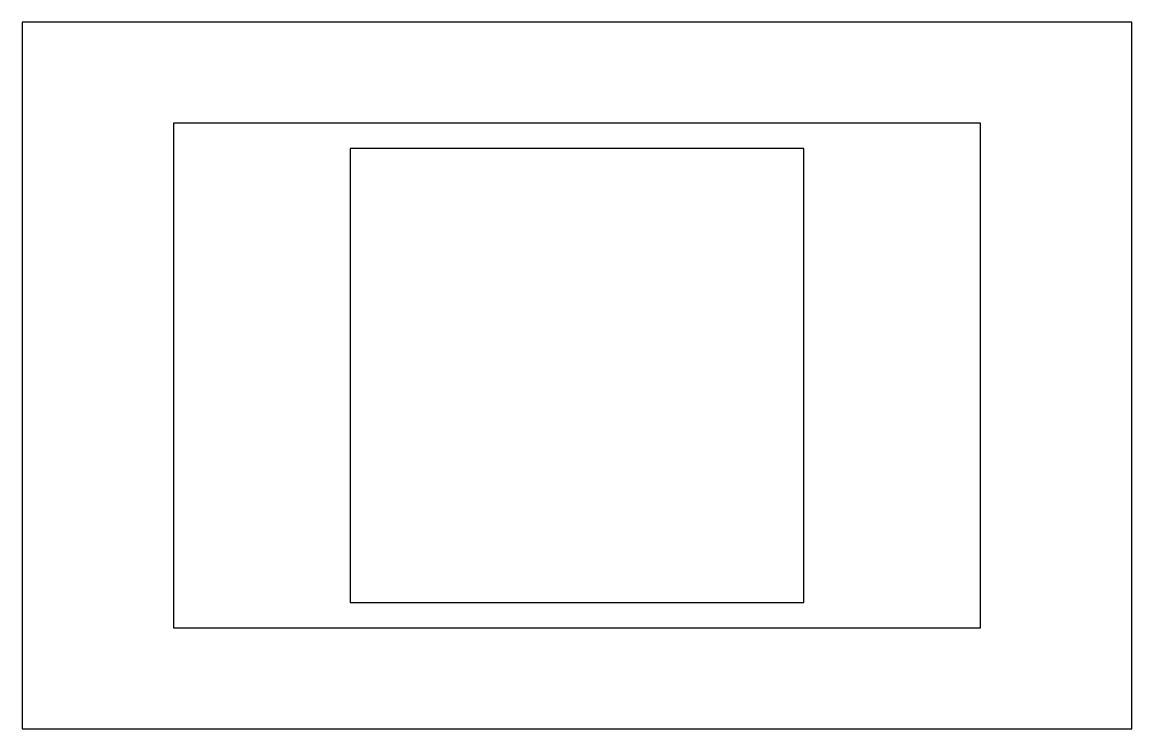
# Model space of a CAD drawing. Extents: x 0 to 11, y 0 to 7.
import ezdxf

# ---------------------------------------------------------------- set-up
doc = ezdxf.new("R2010")
doc.units = 0
doc.layers.add('KOMPONENT', color=10, linetype='CONTINUOUS')

msp = doc.modelspace()

# ---------------------------------------------------------------- linework, layer by layer
at = {"layer": 'KOMPONENT', "color": 0}
for p, q in [((0, 7), (0, 0)), ((11, 7), (0, 7)), ((11, 0), (11, 7)), ((1.5, 6), (1.5, 1)), ((9.5, 6), (1.5, 6)), ((9.5, 1), (9.5, 6)), ((3.25, 5.75), (3.25, 1.25)), ((7.75, 5.75), (3.25, 5.75)), ((7.75, 1.25), (7.75, 5.75)), ((3.25, 1.25), (7.75, 1.25)), ((1.5, 1), (9.5, 1)), ((0, 0), (11, 0))]:
    msp.add_line(p, q, dxfattribs=at)

doc.saveas('drawing.dxf')
